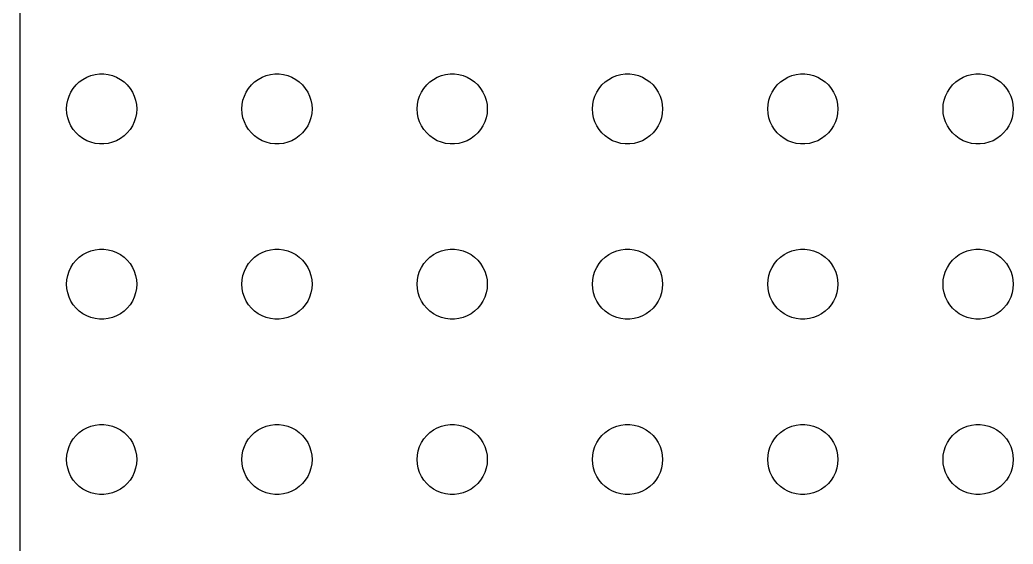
# Model space of a CAD drawing. Header units: metres. Extents: x -90 to 90, y -90 to 90.
# Drawn here: x -89.75 to -47.25, y -44.87 to -22.44 of the extents above; entities that cross this region are included whole.
import ezdxf

# ---------------------------------------------------------------- set-up
doc = ezdxf.new("R2010")
doc.units = ezdxf.units.M

msp = doc.modelspace()

# ---------------------------------------------------------------- linework, layer by layer
for p, q in [((-89.75, 87.25), (-89.75, -87.25)), ((-87.2061, -25.0942), (-87.0537, -24.9835)), ((-87.0537, -24.9835), (-86.8887, -24.8927)), ((-86.8887, -24.8927), (-86.7135, -24.8234)), ((-86.7135, -24.8234), (-86.5311, -24.7766)), ((-86.5311, -24.7766), (-86.3442, -24.753)), ((-86.3442, -24.753), (-86.1558, -24.753)), ((-86.1558, -24.753), (-85.9689, -24.7766)), ((-85.9689, -24.7766), (-85.7865, -24.8234)), ((-85.7865, -24.8234), (-85.6113, -24.8927)), ((-85.6113, -24.8927), (-85.4463, -24.9835)), ((-85.4463, -24.9835), (-85.2939, -25.0942)), ((-79.7061, -25.0942), (-79.5537, -24.9835)), ((-79.5537, -24.9835), (-79.3887, -24.8927)), ((-79.3887, -24.8927), (-79.2135, -24.8234)), ((-79.2135, -24.8234), (-79.0311, -24.7766)), ((-79.0311, -24.7766), (-78.8442, -24.753)), ((-78.8442, -24.753), (-78.6558, -24.753)), ((-78.6558, -24.753), (-78.4689, -24.7766)), ((-78.4689, -24.7766), (-78.2865, -24.8234)), ((-78.2865, -24.8234), (-78.1113, -24.8927)), ((-78.1113, -24.8927), (-77.9463, -24.9835)), ((-77.9463, -24.9835), (-77.7939, -25.0942)), ((-72.2061, -25.0942), (-72.0537, -24.9835)), ((-72.0537, -24.9835), (-71.8887, -24.8927)), ((-71.8887, -24.8927), (-71.7135, -24.8234)), ((-71.7135, -24.8234), (-71.5311, -24.7766)), ((-71.5311, -24.7766), (-71.3442, -24.753)), ((-71.3442, -24.753), (-71.1558, -24.753)), ((-71.1558, -24.753), (-70.9689, -24.7766)), ((-70.9689, -24.7766), (-70.7865, -24.8234)), ((-70.7865, -24.8234), (-70.6113, -24.8927)), ((-70.6113, -24.8927), (-70.4463, -24.9835)), ((-70.4463, -24.9835), (-70.2939, -25.0942)), ((-64.7061, -25.0942), (-64.5537, -24.9835)), ((-64.5537, -24.9835), (-64.3887, -24.8927)), ((-64.3887, -24.8927), (-64.2135, -24.8234)), ((-64.2135, -24.8234), (-64.0311, -24.7766)), ((-64.0311, -24.7766), (-63.8442, -24.753)), ((-63.8442, -24.753), (-63.6558, -24.753)), ((-63.6558, -24.753), (-63.4689, -24.7766)), ((-63.4689, -24.7766), (-63.2865, -24.8234)), ((-63.2865, -24.8234), (-63.1113, -24.8927)), ((-63.1113, -24.8927), (-62.9463, -24.9835)), ((-62.9463, -24.9835), (-62.7939, -25.0942)), ((-57.2061, -25.0942), (-57.0537, -24.9835)), ((-57.0537, -24.9835), (-56.8887, -24.8927)), ((-56.8887, -24.8927), (-56.7135, -24.8234)), ((-56.7135, -24.8234), (-56.5311, -24.7766)), ((-56.5311, -24.7766), (-56.3442, -24.753)), ((-56.3442, -24.753), (-56.1558, -24.753)), ((-56.1558, -24.753), (-55.9689, -24.7766)), ((-55.9689, -24.7766), (-55.7865, -24.8234)), ((-55.7865, -24.8234), (-55.6113, -24.8927)), ((-55.6113, -24.8927), (-55.4463, -24.9835)), ((-55.4463, -24.9835), (-55.2939, -25.0942)), ((-49.7061, -25.0942), (-49.5537, -24.9835)), ((-49.5537, -24.9835), (-49.3887, -24.8927)), ((-49.3887, -24.8927), (-49.2135, -24.8234)), ((-49.2135, -24.8234), (-49.0311, -24.7766)), ((-49.0311, -24.7766), (-48.8442, -24.753)), ((-48.8442, -24.753), (-48.6558, -24.753)), ((-48.6558, -24.753), (-48.4689, -24.7766)), ((-48.4689, -24.7766), (-48.2865, -24.8234)), ((-48.2865, -24.8234), (-48.1113, -24.8927)), ((-48.1113, -24.8927), (-47.9463, -24.9835)), ((-47.9463, -24.9835), (-47.7939, -25.0942)), ((-87.5645, -25.5274), (-87.4635, -25.3683)), ((-87.4635, -25.3683), (-87.3434, -25.2232)), ((-87.3434, -25.2232), (-87.2061, -25.0942)), ((-85.2939, -25.0942), (-85.1565, -25.2232)), ((-85.1565, -25.2232), (-85.0365, -25.3683)), ((-85.0365, -25.3683), (-84.9355, -25.5274)), ((-80.0645, -25.5274), (-79.9635, -25.3683)), ((-79.9635, -25.3683), (-79.8434, -25.2232)), ((-79.8434, -25.2232), (-79.7061, -25.0942)), ((-77.7939, -25.0942), (-77.6565, -25.2232)), ((-77.6565, -25.2232), (-77.5365, -25.3683)), ((-77.5365, -25.3683), (-77.4355, -25.5274)), ((-72.5645, -25.5274), (-72.4635, -25.3683)), ((-72.4635, -25.3683), (-72.3434, -25.2232)), ((-72.3434, -25.2232), (-72.2061, -25.0942)), ((-70.2939, -25.0942), (-70.1565, -25.2232)), ((-70.1565, -25.2232), (-70.0365, -25.3683)), ((-70.0365, -25.3683), (-69.9355, -25.5274)), ((-65.0645, -25.5274), (-64.9635, -25.3683)), ((-64.9635, -25.3683), (-64.8434, -25.2232)), ((-64.8434, -25.2232), (-64.7061, -25.0942)), ((-62.7939, -25.0942), (-62.6565, -25.2232)), ((-62.6565, -25.2232), (-62.5365, -25.3683)), ((-62.5365, -25.3683), (-62.4355, -25.5274)), ((-57.5645, -25.5274), (-57.4635, -25.3683)), ((-57.4635, -25.3683), (-57.3434, -25.2232)), ((-57.3434, -25.2232), (-57.2061, -25.0942)), ((-55.2939, -25.0942), (-55.1565, -25.2232)), ((-55.1565, -25.2232), (-55.0365, -25.3683)), ((-55.0365, -25.3683), (-54.9355, -25.5274)), ((-50.0645, -25.5274), (-49.9635, -25.3683)), ((-49.9635, -25.3683), (-49.8434, -25.2232)), ((-49.8434, -25.2232), (-49.7061, -25.0942)), ((-47.7939, -25.0942), (-47.6565, -25.2232)), ((-47.6565, -25.2232), (-47.5365, -25.3683)), ((-47.5365, -25.3683), (-47.4355, -25.5274)), ((-87.7382, -26.062), (-87.7029, -25.877)), ((-87.7029, -25.877), (-87.6447, -25.6978)), ((-87.6447, -25.6978), (-87.5645, -25.5274)), ((-84.9355, -25.5274), (-84.8553, -25.6978)), ((-84.8553, -25.6978), (-84.7971, -25.877)), ((-84.7971, -25.877), (-84.7618, -26.062)), ((-80.2382, -26.062), (-80.2029, -25.877)), ((-80.2029, -25.877), (-80.1447, -25.6978)), ((-80.1447, -25.6978), (-80.0645, -25.5274)), ((-77.4355, -25.5274), (-77.3553, -25.6978)), ((-77.3553, -25.6978), (-77.2971, -25.877)), ((-77.2971, -25.877), (-77.2618, -26.062)), ((-72.7382, -26.062), (-72.7029, -25.877)), ((-72.7029, -25.877), (-72.6447, -25.6978)), ((-72.6447, -25.6978), (-72.5645, -25.5274)), ((-69.9355, -25.5274), (-69.8553, -25.6978)), ((-69.8553, -25.6978), (-69.7971, -25.877)), ((-69.7971, -25.877), (-69.7618, -26.062)), ((-65.2382, -26.062), (-65.2029, -25.877)), ((-65.2029, -25.877), (-65.1447, -25.6978)), ((-65.1447, -25.6978), (-65.0645, -25.5274)), ((-62.4355, -25.5274), (-62.3553, -25.6978)), ((-62.3553, -25.6978), (-62.2971, -25.877)), ((-62.2971, -25.877), (-62.2618, -26.062)), ((-57.7382, -26.062), (-57.7029, -25.877)), ((-57.7029, -25.877), (-57.6447, -25.6978)), ((-57.6447, -25.6978), (-57.5645, -25.5274)), ((-54.9355, -25.5274), (-54.8553, -25.6978)), ((-54.8553, -25.6978), (-54.7971, -25.877)), ((-54.7971, -25.877), (-54.7618, -26.062)), ((-50.2382, -26.062), (-50.2029, -25.877)), ((-50.2029, -25.877), (-50.1447, -25.6978)), ((-50.1447, -25.6978), (-50.0645, -25.5274)), ((-47.4355, -25.5274), (-47.3553, -25.6978)), ((-47.3553, -25.6978), (-47.2971, -25.877)), ((-47.2971, -25.877), (-47.2618, -26.062)), ((-87.75, -26.25), (-87.7382, -26.062)), ((-87.7382, -26.438), (-87.75, -26.25)), ((-84.7618, -26.062), (-84.75, -26.25)), ((-84.75, -26.25), (-84.7618, -26.438)), ((-80.25, -26.25), (-80.2382, -26.062)), ((-80.2382, -26.438), (-80.25, -26.25)), ((-77.2618, -26.062), (-77.25, -26.25)), ((-77.25, -26.25), (-77.2618, -26.438)), ((-72.75, -26.25), (-72.7382, -26.062)), ((-72.7382, -26.438), (-72.75, -26.25)), ((-69.7618, -26.062), (-69.75, -26.25)), ((-69.75, -26.25), (-69.7618, -26.438)), ((-65.25, -26.25), (-65.2382, -26.062)), ((-65.2382, -26.438), (-65.25, -26.25)), ((-62.2618, -26.062), (-62.25, -26.25)), ((-62.25, -26.25), (-62.2618, -26.438)), ((-57.75, -26.25), (-57.7382, -26.062)), ((-57.7382, -26.438), (-57.75, -26.25)), ((-54.7618, -26.062), (-54.75, -26.25)), ((-54.75, -26.25), (-54.7618, -26.438)), ((-50.25, -26.25), (-50.2382, -26.062)), ((-50.2382, -26.438), (-50.25, -26.25)), ((-47.2618, -26.062), (-47.25, -26.25)), ((-47.25, -26.25), (-47.2618, -26.438)), ((-87.7029, -26.623), (-87.7382, -26.438)), ((-87.6447, -26.8022), (-87.7029, -26.623)), ((-84.7971, -26.623), (-84.8553, -26.8022)), ((-84.7618, -26.438), (-84.7971, -26.623)), ((-80.2029, -26.623), (-80.2382, -26.438)), ((-80.1447, -26.8022), (-80.2029, -26.623)), ((-77.2971, -26.623), (-77.3553, -26.8022)), ((-77.2618, -26.438), (-77.2971, -26.623)), ((-72.7029, -26.623), (-72.7382, -26.438)), ((-72.6447, -26.8022), (-72.7029, -26.623)), ((-69.7971, -26.623), (-69.8553, -26.8022)), ((-69.7618, -26.438), (-69.7971, -26.623)), ((-65.2029, -26.623), (-65.2382, -26.438)), ((-65.1447, -26.8022), (-65.2029, -26.623)), ((-62.2971, -26.623), (-62.3553, -26.8022)), ((-62.2618, -26.438), (-62.2971, -26.623)), ((-57.7029, -26.623), (-57.7382, -26.438)), ((-57.6447, -26.8022), (-57.7029, -26.623)), ((-54.7971, -26.623), (-54.8553, -26.8022)), ((-54.7618, -26.438), (-54.7971, -26.623)), ((-50.2029, -26.623), (-50.2382, -26.438)), ((-50.1447, -26.8022), (-50.2029, -26.623)), ((-47.2971, -26.623), (-47.3553, -26.8022)), ((-47.2618, -26.438), (-47.2971, -26.623)), ((-87.5645, -26.9726), (-87.6447, -26.8022)), ((-87.4635, -27.1317), (-87.5645, -26.9726)), ((-87.3434, -27.2768), (-87.4635, -27.1317)), ((-85.0365, -27.1317), (-85.1565, -27.2768)), ((-84.9355, -26.9726), (-85.0365, -27.1317)), ((-84.8553, -26.8022), (-84.9355, -26.9726)), ((-80.0645, -26.9726), (-80.1447, -26.8022)), ((-79.9635, -27.1317), (-80.0645, -26.9726)), ((-79.8434, -27.2768), (-79.9635, -27.1317)), ((-77.5365, -27.1317), (-77.6565, -27.2768)), ((-77.4355, -26.9726), (-77.5365, -27.1317)), ((-77.3553, -26.8022), (-77.4355, -26.9726)), ((-72.5645, -26.9726), (-72.6447, -26.8022)), ((-72.4635, -27.1317), (-72.5645, -26.9726)), ((-72.3434, -27.2768), (-72.4635, -27.1317)), ((-70.0365, -27.1317), (-70.1565, -27.2768)), ((-69.9355, -26.9726), (-70.0365, -27.1317)), ((-69.8553, -26.8022), (-69.9355, -26.9726)), ((-65.0645, -26.9726), (-65.1447, -26.8022)), ((-64.9635, -27.1317), (-65.0645, -26.9726)), ((-64.8434, -27.2768), (-64.9635, -27.1317)), ((-62.5365, -27.1317), (-62.6565, -27.2768)), ((-62.4355, -26.9726), (-62.5365, -27.1317)), ((-62.3553, -26.8022), (-62.4355, -26.9726)), ((-57.5645, -26.9726), (-57.6447, -26.8022)), ((-57.4635, -27.1317), (-57.5645, -26.9726)), ((-57.3434, -27.2768), (-57.4635, -27.1317)), ((-55.0365, -27.1317), (-55.1565, -27.2768)), ((-54.9355, -26.9726), (-55.0365, -27.1317)), ((-54.8553, -26.8022), (-54.9355, -26.9726)), ((-50.0645, -26.9726), (-50.1447, -26.8022)), ((-49.9635, -27.1317), (-50.0645, -26.9726)), ((-49.8434, -27.2768), (-49.9635, -27.1317)), ((-47.5365, -27.1317), (-47.6565, -27.2768)), ((-47.4355, -26.9726), (-47.5365, -27.1317)), ((-47.3553, -26.8022), (-47.4355, -26.9726)), ((-87.2061, -27.4058), (-87.3434, -27.2768)), ((-87.0537, -27.5165), (-87.2061, -27.4058)), ((-86.8887, -27.6072), (-87.0537, -27.5165)), ((-86.7135, -27.6766), (-86.8887, -27.6072)), ((-85.6113, -27.6072), (-85.7865, -27.6766)), ((-85.4463, -27.5165), (-85.6113, -27.6072)), ((-85.2939, -27.4058), (-85.4463, -27.5165)), ((-85.1565, -27.2768), (-85.2939, -27.4058)), ((-79.7061, -27.4058), (-79.8434, -27.2768)), ((-79.5537, -27.5165), (-79.7061, -27.4058)), ((-79.3887, -27.6072), (-79.5537, -27.5165)), ((-79.2135, -27.6766), (-79.3887, -27.6072)), ((-78.1113, -27.6072), (-78.2865, -27.6766)), ((-77.9463, -27.5165), (-78.1113, -27.6072)), ((-77.7939, -27.4058), (-77.9463, -27.5165)), ((-77.6565, -27.2768), (-77.7939, -27.4058)), ((-72.2061, -27.4058), (-72.3434, -27.2768)), ((-72.0537, -27.5165), (-72.2061, -27.4058)), ((-71.8887, -27.6072), (-72.0537, -27.5165)), ((-71.7135, -27.6766), (-71.8887, -27.6072)), ((-70.6113, -27.6072), (-70.7865, -27.6766)), ((-70.4463, -27.5165), (-70.6113, -27.6072)), ((-70.2939, -27.4058), (-70.4463, -27.5165)), ((-70.1565, -27.2768), (-70.2939, -27.4058)), ((-64.7061, -27.4058), (-64.8434, -27.2768)), ((-64.5537, -27.5165), (-64.7061, -27.4058)), ((-64.3887, -27.6072), (-64.5537, -27.5165)), ((-64.2135, -27.6766), (-64.3887, -27.6072)), ((-63.1113, -27.6072), (-63.2865, -27.6766)), ((-62.9463, -27.5165), (-63.1113, -27.6072)), ((-62.7939, -27.4058), (-62.9463, -27.5165)), ((-62.6565, -27.2768), (-62.7939, -27.4058)), ((-57.2061, -27.4058), (-57.3434, -27.2768)), ((-57.0537, -27.5165), (-57.2061, -27.4058)), ((-56.8887, -27.6072), (-57.0537, -27.5165)), ((-56.7135, -27.6766), (-56.8887, -27.6072)), ((-55.6113, -27.6072), (-55.7865, -27.6766)), ((-55.4463, -27.5165), (-55.6113, -27.6072)), ((-55.2939, -27.4058), (-55.4463, -27.5165)), ((-55.1565, -27.2768), (-55.2939, -27.4058)), ((-49.7061, -27.4058), (-49.8434, -27.2768)), ((-49.5537, -27.5165), (-49.7061, -27.4058)), ((-49.3887, -27.6072), (-49.5537, -27.5165)), ((-49.2135, -27.6766), (-49.3887, -27.6072)), ((-48.1113, -27.6072), (-48.2865, -27.6766)), ((-47.9463, -27.5165), (-48.1113, -27.6072)), ((-47.7939, -27.4058), (-47.9463, -27.5165)), ((-47.6565, -27.2768), (-47.7939, -27.4058)), ((-86.5311, -27.7234), (-86.7135, -27.6766)), ((-86.3442, -27.747), (-86.5311, -27.7234)), ((-86.1558, -27.747), (-86.3442, -27.747)), ((-85.9689, -27.7234), (-86.1558, -27.747)), ((-85.7865, -27.6766), (-85.9689, -27.7234)), ((-79.0311, -27.7234), (-79.2135, -27.6766)), ((-78.8442, -27.747), (-79.0311, -27.7234)), ((-78.6558, -27.747), (-78.8442, -27.747)), ((-78.4689, -27.7234), (-78.6558, -27.747)), ((-78.2865, -27.6766), (-78.4689, -27.7234)), ((-71.5311, -27.7234), (-71.7135, -27.6766)), ((-71.3442, -27.747), (-71.5311, -27.7234)), ((-71.1558, -27.747), (-71.3442, -27.747)), ((-70.9689, -27.7234), (-71.1558, -27.747)), ((-70.7865, -27.6766), (-70.9689, -27.7234)), ((-64.0311, -27.7234), (-64.2135, -27.6766)), ((-63.8442, -27.747), (-64.0311, -27.7234)), ((-63.6558, -27.747), (-63.8442, -27.747)), ((-63.4689, -27.7234), (-63.6558, -27.747)), ((-63.2865, -27.6766), (-63.4689, -27.7234)), ((-56.5311, -27.7234), (-56.7135, -27.6766)), ((-56.3442, -27.747), (-56.5311, -27.7234)), ((-56.1558, -27.747), (-56.3442, -27.747)), ((-55.9689, -27.7234), (-56.1558, -27.747)), ((-55.7865, -27.6766), (-55.9689, -27.7234)), ((-49.0311, -27.7234), (-49.2135, -27.6766)), ((-48.8442, -27.747), (-49.0311, -27.7234)), ((-48.6558, -27.747), (-48.8442, -27.747)), ((-48.4689, -27.7234), (-48.6558, -27.747)), ((-48.2865, -27.6766), (-48.4689, -27.7234)), ((-86.7135, -32.3234), (-86.5311, -32.2766)), ((-86.5311, -32.2766), (-86.3442, -32.253)), ((-86.3442, -32.253), (-86.1558, -32.253)), ((-86.1558, -32.253), (-85.9689, -32.2766)), ((-85.9689, -32.2766), (-85.7865, -32.3234)), ((-79.2135, -32.3234), (-79.0311, -32.2766)), ((-79.0311, -32.2766), (-78.8442, -32.253)), ((-78.8442, -32.253), (-78.6558, -32.253)), ((-78.6558, -32.253), (-78.4689, -32.2766)), ((-78.4689, -32.2766), (-78.2865, -32.3234)), ((-71.7135, -32.3234), (-71.5311, -32.2766)), ((-71.5311, -32.2766), (-71.3442, -32.253)), ((-71.3442, -32.253), (-71.1558, -32.253)), ((-71.1558, -32.253), (-70.9689, -32.2766)), ((-70.9689, -32.2766), (-70.7865, -32.3234)), ((-64.2135, -32.3234), (-64.0311, -32.2766)), ((-64.0311, -32.2766), (-63.8442, -32.253)), ((-63.8442, -32.253), (-63.6558, -32.253)), ((-63.6558, -32.253), (-63.4689, -32.2766)), ((-63.4689, -32.2766), (-63.2865, -32.3234)), ((-56.7135, -32.3234), (-56.5311, -32.2766)), ((-56.5311, -32.2766), (-56.3442, -32.253)), ((-56.3442, -32.253), (-56.1558, -32.253)), ((-56.1558, -32.253), (-55.9689, -32.2766)), ((-55.9689, -32.2766), (-55.7865, -32.3234)), ((-49.2135, -32.3234), (-49.0311, -32.2766)), ((-49.0311, -32.2766), (-48.8442, -32.253)), ((-48.8442, -32.253), (-48.6558, -32.253)), ((-48.6558, -32.253), (-48.4689, -32.2766)), ((-48.4689, -32.2766), (-48.2865, -32.3234)), ((-87.4635, -32.8683), (-87.3434, -32.7232)), ((-87.3434, -32.7232), (-87.2061, -32.5942)), ((-87.2061, -32.5942), (-87.0537, -32.4835)), ((-87.0537, -32.4835), (-86.8887, -32.3928)), ((-86.8887, -32.3928), (-86.7135, -32.3234)), ((-85.7865, -32.3234), (-85.6113, -32.3928)), ((-85.6113, -32.3928), (-85.4463, -32.4835)), ((-85.4463, -32.4835), (-85.2939, -32.5942)), ((-85.2939, -32.5942), (-85.1565, -32.7232)), ((-85.1565, -32.7232), (-85.0365, -32.8683)), ((-79.9635, -32.8683), (-79.8434, -32.7232)), ((-79.8434, -32.7232), (-79.7061, -32.5942)), ((-79.7061, -32.5942), (-79.5537, -32.4835)), ((-79.5537, -32.4835), (-79.3887, -32.3928)), ((-79.3887, -32.3928), (-79.2135, -32.3234)), ((-78.2865, -32.3234), (-78.1113, -32.3928)), ((-78.1113, -32.3928), (-77.9463, -32.4835)), ((-77.9463, -32.4835), (-77.7939, -32.5942)), ((-77.7939, -32.5942), (-77.6565, -32.7232)), ((-77.6565, -32.7232), (-77.5365, -32.8683)), ((-72.4635, -32.8683), (-72.3434, -32.7232)), ((-72.3434, -32.7232), (-72.2061, -32.5942)), ((-72.2061, -32.5942), (-72.0537, -32.4835)), ((-72.0537, -32.4835), (-71.8887, -32.3928)), ((-71.8887, -32.3928), (-71.7135, -32.3234)), ((-70.7865, -32.3234), (-70.6113, -32.3928)), ((-70.6113, -32.3928), (-70.4463, -32.4835)), ((-70.4463, -32.4835), (-70.2939, -32.5942)), ((-70.2939, -32.5942), (-70.1565, -32.7232)), ((-70.1565, -32.7232), (-70.0365, -32.8683)), ((-64.9635, -32.8683), (-64.8434, -32.7232)), ((-64.8434, -32.7232), (-64.7061, -32.5942)), ((-64.7061, -32.5942), (-64.5537, -32.4835)), ((-64.5537, -32.4835), (-64.3887, -32.3928)), ((-64.3887, -32.3928), (-64.2135, -32.3234)), ((-63.2865, -32.3234), (-63.1113, -32.3928)), ((-63.1113, -32.3928), (-62.9463, -32.4835)), ((-62.9463, -32.4835), (-62.7939, -32.5942)), ((-62.7939, -32.5942), (-62.6565, -32.7232)), ((-62.6565, -32.7232), (-62.5365, -32.8683)), ((-57.4635, -32.8683), (-57.3434, -32.7232)), ((-57.3434, -32.7232), (-57.2061, -32.5942)), ((-57.2061, -32.5942), (-57.0537, -32.4835)), ((-57.0537, -32.4835), (-56.8887, -32.3928)), ((-56.8887, -32.3928), (-56.7135, -32.3234)), ((-55.7865, -32.3234), (-55.6113, -32.3928)), ((-55.6113, -32.3928), (-55.4463, -32.4835)), ((-55.4463, -32.4835), (-55.2939, -32.5942)), ((-55.2939, -32.5942), (-55.1565, -32.7232)), ((-55.1565, -32.7232), (-55.0365, -32.8683)), ((-49.9635, -32.8683), (-49.8434, -32.7232)), ((-49.8434, -32.7232), (-49.7061, -32.5942)), ((-49.7061, -32.5942), (-49.5537, -32.4835)), ((-49.5537, -32.4835), (-49.3887, -32.3928)), ((-49.3887, -32.3928), (-49.2135, -32.3234)), ((-48.2865, -32.3234), (-48.1113, -32.3928)), ((-48.1113, -32.3928), (-47.9463, -32.4835)), ((-47.9463, -32.4835), (-47.7939, -32.5942)), ((-47.7939, -32.5942), (-47.6565, -32.7232)), ((-47.6565, -32.7232), (-47.5365, -32.8683)), ((-87.6447, -33.1978), (-87.5645, -33.0274)), ((-87.5645, -33.0274), (-87.4635, -32.8683)), ((-85.0365, -32.8683), (-84.9355, -33.0274)), ((-84.9355, -33.0274), (-84.8553, -33.1978)), ((-80.1447, -33.1978), (-80.0645, -33.0274)), ((-80.0645, -33.0274), (-79.9635, -32.8683)), ((-77.5365, -32.8683), (-77.4355, -33.0274)), ((-77.4355, -33.0274), (-77.3553, -33.1978)), ((-72.6447, -33.1978), (-72.5645, -33.0274)), ((-72.5645, -33.0274), (-72.4635, -32.8683)), ((-70.0365, -32.8683), (-69.9355, -33.0274)), ((-69.9355, -33.0274), (-69.8553, -33.1978)), ((-65.1447, -33.1978), (-65.0645, -33.0274)), ((-65.0645, -33.0274), (-64.9635, -32.8683)), ((-62.5365, -32.8683), (-62.4355, -33.0274)), ((-62.4355, -33.0274), (-62.3553, -33.1978)), ((-57.6447, -33.1978), (-57.5645, -33.0274)), ((-57.5645, -33.0274), (-57.4635, -32.8683)), ((-55.0365, -32.8683), (-54.9355, -33.0274)), ((-54.9355, -33.0274), (-54.8553, -33.1978)), ((-50.1447, -33.1978), (-50.0645, -33.0274)), ((-50.0645, -33.0274), (-49.9635, -32.8683)), ((-47.5365, -32.8683), (-47.4355, -33.0274)), ((-47.4355, -33.0274), (-47.3553, -33.1978)), ((-87.75, -33.75), (-87.7382, -33.562)), ((-87.7382, -33.562), (-87.7029, -33.377)), ((-87.7029, -33.377), (-87.6447, -33.1978)), ((-84.8553, -33.1978), (-84.7971, -33.377)), ((-84.7971, -33.377), (-84.7618, -33.562)), ((-84.7618, -33.562), (-84.75, -33.75)), ((-80.25, -33.75), (-80.2382, -33.562)), ((-80.2382, -33.562), (-80.2029, -33.377)), ((-80.2029, -33.377), (-80.1447, -33.1978)), ((-77.3553, -33.1978), (-77.2971, -33.377)), ((-77.2971, -33.377), (-77.2618, -33.562)), ((-77.2618, -33.562), (-77.25, -33.75)), ((-72.75, -33.75), (-72.7382, -33.562)), ((-72.7382, -33.562), (-72.7029, -33.377)), ((-72.7029, -33.377), (-72.6447, -33.1978)), ((-69.8553, -33.1978), (-69.7971, -33.377)), ((-69.7971, -33.377), (-69.7618, -33.562)), ((-69.7618, -33.562), (-69.75, -33.75)), ((-65.25, -33.75), (-65.2382, -33.562)), ((-65.2382, -33.562), (-65.2029, -33.377)), ((-65.2029, -33.377), (-65.1447, -33.1978)), ((-62.3553, -33.1978), (-62.2971, -33.377)), ((-62.2971, -33.377), (-62.2618, -33.562)), ((-62.2618, -33.562), (-62.25, -33.75)), ((-57.75, -33.75), (-57.7382, -33.562)), ((-57.7382, -33.562), (-57.7029, -33.377)), ((-57.7029, -33.377), (-57.6447, -33.1978)), ((-54.8553, -33.1978), (-54.7971, -33.377)), ((-54.7971, -33.377), (-54.7618, -33.562)), ((-54.7618, -33.562), (-54.75, -33.75)), ((-50.25, -33.75), (-50.2382, -33.562)), ((-50.2382, -33.562), (-50.2029, -33.377)), ((-50.2029, -33.377), (-50.1447, -33.1978)), ((-47.3553, -33.1978), (-47.2971, -33.377)), ((-47.2971, -33.377), (-47.2618, -33.562)), ((-47.2618, -33.562), (-47.25, -33.75)), ((-87.7382, -33.938), (-87.75, -33.75)), ((-87.7029, -34.123), (-87.7382, -33.938)), ((-84.7618, -33.938), (-84.7971, -34.123)), ((-84.75, -33.75), (-84.7618, -33.938)), ((-80.2382, -33.938), (-80.25, -33.75)), ((-80.2029, -34.123), (-80.2382, -33.938)), ((-77.2618, -33.938), (-77.2971, -34.123)), ((-77.25, -33.75), (-77.2618, -33.938)), ((-72.7382, -33.938), (-72.75, -33.75)), ((-72.7029, -34.123), (-72.7382, -33.938)), ((-69.7618, -33.938), (-69.7971, -34.123)), ((-69.75, -33.75), (-69.7618, -33.938)), ((-65.2382, -33.938), (-65.25, -33.75)), ((-65.2029, -34.123), (-65.2382, -33.938)), ((-62.2618, -33.938), (-62.2971, -34.123)), ((-62.25, -33.75), (-62.2618, -33.938)), ((-57.7382, -33.938), (-57.75, -33.75)), ((-57.7029, -34.123), (-57.7382, -33.938)), ((-54.7618, -33.938), (-54.7971, -34.123)), ((-54.75, -33.75), (-54.7618, -33.938)), ((-50.2382, -33.938), (-50.25, -33.75)), ((-50.2029, -34.123), (-50.2382, -33.938)), ((-47.2618, -33.938), (-47.2971, -34.123)), ((-47.25, -33.75), (-47.2618, -33.938)), ((-87.6447, -34.3022), (-87.7029, -34.123)), ((-87.5645, -34.4726), (-87.6447, -34.3022)), ((-84.8553, -34.3022), (-84.9355, -34.4726)), ((-84.7971, -34.123), (-84.8553, -34.3022)), ((-80.1447, -34.3022), (-80.2029, -34.123)), ((-80.0645, -34.4726), (-80.1447, -34.3022)), ((-77.3553, -34.3022), (-77.4355, -34.4726)), ((-77.2971, -34.123), (-77.3553, -34.3022)), ((-72.6447, -34.3022), (-72.7029, -34.123)), ((-72.5645, -34.4726), (-72.6447, -34.3022)), ((-69.8553, -34.3022), (-69.9355, -34.4726)), ((-69.7971, -34.123), (-69.8553, -34.3022)), ((-65.1447, -34.3022), (-65.2029, -34.123)), ((-65.0645, -34.4726), (-65.1447, -34.3022)), ((-62.3553, -34.3022), (-62.4355, -34.4726)), ((-62.2971, -34.123), (-62.3553, -34.3022)), ((-57.6447, -34.3022), (-57.7029, -34.123)), ((-57.5645, -34.4726), (-57.6447, -34.3022)), ((-54.8553, -34.3022), (-54.9355, -34.4726)), ((-54.7971, -34.123), (-54.8553, -34.3022)), ((-50.1447, -34.3022), (-50.2029, -34.123)), ((-50.0645, -34.4726), (-50.1447, -34.3022)), ((-47.3553, -34.3022), (-47.4355, -34.4726)), ((-47.2971, -34.123), (-47.3553, -34.3022)), ((-87.4635, -34.6317), (-87.5645, -34.4726)), ((-87.3434, -34.7768), (-87.4635, -34.6317)), ((-87.2061, -34.9058), (-87.3434, -34.7768)), ((-85.1565, -34.7768), (-85.2939, -34.9058)), ((-85.0365, -34.6317), (-85.1565, -34.7768)), ((-84.9355, -34.4726), (-85.0365, -34.6317)), ((-79.9635, -34.6317), (-80.0645, -34.4726)), ((-79.8434, -34.7768), (-79.9635, -34.6317)), ((-79.7061, -34.9058), (-79.8434, -34.7768)), ((-77.6565, -34.7768), (-77.7939, -34.9058)), ((-77.5365, -34.6317), (-77.6565, -34.7768)), ((-77.4355, -34.4726), (-77.5365, -34.6317)), ((-72.4635, -34.6317), (-72.5645, -34.4726)), ((-72.3434, -34.7768), (-72.4635, -34.6317)), ((-72.2061, -34.9058), (-72.3434, -34.7768)), ((-70.1565, -34.7768), (-70.2939, -34.9058)), ((-70.0365, -34.6317), (-70.1565, -34.7768)), ((-69.9355, -34.4726), (-70.0365, -34.6317)), ((-64.9635, -34.6317), (-65.0645, -34.4726)), ((-64.8434, -34.7768), (-64.9635, -34.6317)), ((-64.7061, -34.9058), (-64.8434, -34.7768)), ((-62.6565, -34.7768), (-62.7939, -34.9058)), ((-62.5365, -34.6317), (-62.6565, -34.7768)), ((-62.4355, -34.4726), (-62.5365, -34.6317)), ((-57.4635, -34.6317), (-57.5645, -34.4726)), ((-57.3434, -34.7768), (-57.4635, -34.6317)), ((-57.2061, -34.9058), (-57.3434, -34.7768)), ((-55.1565, -34.7768), (-55.2939, -34.9058)), ((-55.0365, -34.6317), (-55.1565, -34.7768)), ((-54.9355, -34.4726), (-55.0365, -34.6317)), ((-49.9635, -34.6317), (-50.0645, -34.4726)), ((-49.8434, -34.7768), (-49.9635, -34.6317)), ((-49.7061, -34.9058), (-49.8434, -34.7768)), ((-47.6565, -34.7768), (-47.7939, -34.9058)), ((-47.5365, -34.6317), (-47.6565, -34.7768)), ((-47.4355, -34.4726), (-47.5365, -34.6317)), ((-87.0537, -35.0165), (-87.2061, -34.9058)), ((-86.8887, -35.1072), (-87.0537, -35.0165)), ((-86.7135, -35.1766), (-86.8887, -35.1072)), ((-86.5311, -35.2234), (-86.7135, -35.1766)), ((-86.3442, -35.247), (-86.5311, -35.2234)), ((-86.1558, -35.247), (-86.3442, -35.247)), ((-85.9689, -35.2234), (-86.1558, -35.247)), ((-85.7865, -35.1766), (-85.9689, -35.2234)), ((-85.6113, -35.1072), (-85.7865, -35.1766)), ((-85.4463, -35.0165), (-85.6113, -35.1072)), ((-85.2939, -34.9058), (-85.4463, -35.0165)), ((-79.5537, -35.0165), (-79.7061, -34.9058)), ((-79.3887, -35.1072), (-79.5537, -35.0165)), ((-79.2135, -35.1766), (-79.3887, -35.1072)), ((-79.0311, -35.2234), (-79.2135, -35.1766)), ((-78.8442, -35.247), (-79.0311, -35.2234)), ((-78.6558, -35.247), (-78.8442, -35.247)), ((-78.4689, -35.2234), (-78.6558, -35.247)), ((-78.2865, -35.1766), (-78.4689, -35.2234)), ((-78.1113, -35.1072), (-78.2865, -35.1766)), ((-77.9463, -35.0165), (-78.1113, -35.1072)), ((-77.7939, -34.9058), (-77.9463, -35.0165)), ((-72.0537, -35.0165), (-72.2061, -34.9058)), ((-71.8887, -35.1072), (-72.0537, -35.0165)), ((-71.7135, -35.1766), (-71.8887, -35.1072)), ((-71.5311, -35.2234), (-71.7135, -35.1766)), ((-71.3442, -35.247), (-71.5311, -35.2234)), ((-71.1558, -35.247), (-71.3442, -35.247)), ((-70.9689, -35.2234), (-71.1558, -35.247)), ((-70.7865, -35.1766), (-70.9689, -35.2234)), ((-70.6113, -35.1072), (-70.7865, -35.1766)), ((-70.4463, -35.0165), (-70.6113, -35.1072)), ((-70.2939, -34.9058), (-70.4463, -35.0165)), ((-64.5537, -35.0165), (-64.7061, -34.9058)), ((-64.3887, -35.1072), (-64.5537, -35.0165)), ((-64.2135, -35.1766), (-64.3887, -35.1072)), ((-64.0311, -35.2234), (-64.2135, -35.1766)), ((-63.8442, -35.247), (-64.0311, -35.2234)), ((-63.6558, -35.247), (-63.8442, -35.247)), ((-63.4689, -35.2234), (-63.6558, -35.247)), ((-63.2865, -35.1766), (-63.4689, -35.2234)), ((-63.1113, -35.1072), (-63.2865, -35.1766)), ((-62.9463, -35.0165), (-63.1113, -35.1072)), ((-62.7939, -34.9058), (-62.9463, -35.0165)), ((-57.0537, -35.0165), (-57.2061, -34.9058)), ((-56.8887, -35.1072), (-57.0537, -35.0165)), ((-56.7135, -35.1766), (-56.8887, -35.1072)), ((-56.5311, -35.2234), (-56.7135, -35.1766)), ((-56.3442, -35.247), (-56.5311, -35.2234)), ((-56.1558, -35.247), (-56.3442, -35.247)), ((-55.9689, -35.2234), (-56.1558, -35.247)), ((-55.7865, -35.1766), (-55.9689, -35.2234)), ((-55.6113, -35.1072), (-55.7865, -35.1766)), ((-55.4463, -35.0165), (-55.6113, -35.1072)), ((-55.2939, -34.9058), (-55.4463, -35.0165)), ((-49.5537, -35.0165), (-49.7061, -34.9058)), ((-49.3887, -35.1072), (-49.5537, -35.0165)), ((-49.2135, -35.1766), (-49.3887, -35.1072)), ((-49.0311, -35.2234), (-49.2135, -35.1766)), ((-48.8442, -35.247), (-49.0311, -35.2234)), ((-48.6558, -35.247), (-48.8442, -35.247)), ((-48.4689, -35.2234), (-48.6558, -35.247)), ((-48.2865, -35.1766), (-48.4689, -35.2234)), ((-48.1113, -35.1072), (-48.2865, -35.1766)), ((-47.9463, -35.0165), (-48.1113, -35.1072)), ((-47.7939, -34.9058), (-47.9463, -35.0165)), ((-87.0537, -39.9835), (-86.8887, -39.8928)), ((-86.8887, -39.8928), (-86.7135, -39.8234)), ((-86.7135, -39.8234), (-86.5311, -39.7766)), ((-86.5311, -39.7766), (-86.3442, -39.753)), ((-86.3442, -39.753), (-86.1558, -39.753)), ((-86.1558, -39.753), (-85.9689, -39.7766)), ((-85.9689, -39.7766), (-85.7865, -39.8234)), ((-85.7865, -39.8234), (-85.6113, -39.8928)), ((-85.6113, -39.8928), (-85.4463, -39.9835)), ((-79.5537, -39.9835), (-79.3887, -39.8928)), ((-79.3887, -39.8928), (-79.2135, -39.8234)), ((-79.2135, -39.8234), (-79.0311, -39.7766)), ((-79.0311, -39.7766), (-78.8442, -39.753)), ((-78.8442, -39.753), (-78.6558, -39.753)), ((-78.6558, -39.753), (-78.4689, -39.7766)), ((-78.4689, -39.7766), (-78.2865, -39.8234)), ((-78.2865, -39.8234), (-78.1113, -39.8928)), ((-78.1113, -39.8928), (-77.9463, -39.9835)), ((-72.0537, -39.9835), (-71.8887, -39.8928)), ((-71.8887, -39.8928), (-71.7135, -39.8234)), ((-71.7135, -39.8234), (-71.5311, -39.7766)), ((-71.5311, -39.7766), (-71.3442, -39.753)), ((-71.3442, -39.753), (-71.1558, -39.753)), ((-71.1558, -39.753), (-70.9689, -39.7766)), ((-70.9689, -39.7766), (-70.7865, -39.8234)), ((-70.7865, -39.8234), (-70.6113, -39.8928)), ((-70.6113, -39.8928), (-70.4463, -39.9835)), ((-64.5537, -39.9835), (-64.3887, -39.8928)), ((-64.3887, -39.8928), (-64.2135, -39.8234)), ((-64.2135, -39.8234), (-64.0311, -39.7766)), ((-64.0311, -39.7766), (-63.8442, -39.753)), ((-63.8442, -39.753), (-63.6558, -39.753)), ((-63.6558, -39.753), (-63.4689, -39.7766)), ((-63.4689, -39.7766), (-63.2865, -39.8234)), ((-63.2865, -39.8234), (-63.1113, -39.8928)), ((-63.1113, -39.8928), (-62.9463, -39.9835)), ((-57.0537, -39.9835), (-56.8887, -39.8928)), ((-56.8887, -39.8928), (-56.7135, -39.8234)), ((-56.7135, -39.8234), (-56.5311, -39.7766)), ((-56.5311, -39.7766), (-56.3442, -39.753)), ((-56.3442, -39.753), (-56.1558, -39.753)), ((-56.1558, -39.753), (-55.9689, -39.7766)), ((-55.9689, -39.7766), (-55.7865, -39.8234)), ((-55.7865, -39.8234), (-55.6113, -39.8928)), ((-55.6113, -39.8928), (-55.4463, -39.9835)), ((-49.5537, -39.9835), (-49.3887, -39.8928)), ((-49.3887, -39.8928), (-49.2135, -39.8234)), ((-49.2135, -39.8234), (-49.0311, -39.7766)), ((-49.0311, -39.7766), (-48.8442, -39.753)), ((-48.8442, -39.753), (-48.6558, -39.753)), ((-48.6558, -39.753), (-48.4689, -39.7766)), ((-48.4689, -39.7766), (-48.2865, -39.8234)), ((-48.2865, -39.8234), (-48.1113, -39.8928)), ((-48.1113, -39.8928), (-47.9463, -39.9835)), ((-87.5645, -40.5274), (-87.4635, -40.3683)), ((-87.4635, -40.3683), (-87.3434, -40.2232)), ((-87.3434, -40.2232), (-87.2061, -40.0942)), ((-87.2061, -40.0942), (-87.0537, -39.9835)), ((-85.4463, -39.9835), (-85.2939, -40.0942)), ((-85.2939, -40.0942), (-85.1565, -40.2232)), ((-85.1565, -40.2232), (-85.0365, -40.3683)), ((-85.0365, -40.3683), (-84.9355, -40.5274)), ((-80.0645, -40.5274), (-79.9635, -40.3683)), ((-79.9635, -40.3683), (-79.8434, -40.2232)), ((-79.8434, -40.2232), (-79.7061, -40.0942)), ((-79.7061, -40.0942), (-79.5537, -39.9835)), ((-77.9463, -39.9835), (-77.7939, -40.0942)), ((-77.7939, -40.0942), (-77.6565, -40.2232)), ((-77.6565, -40.2232), (-77.5365, -40.3683)), ((-77.5365, -40.3683), (-77.4355, -40.5274)), ((-72.5645, -40.5274), (-72.4635, -40.3683)), ((-72.4635, -40.3683), (-72.3434, -40.2232)), ((-72.3434, -40.2232), (-72.2061, -40.0942)), ((-72.2061, -40.0942), (-72.0537, -39.9835)), ((-70.4463, -39.9835), (-70.2939, -40.0942)), ((-70.2939, -40.0942), (-70.1565, -40.2232)), ((-70.1565, -40.2232), (-70.0365, -40.3683)), ((-70.0365, -40.3683), (-69.9355, -40.5274)), ((-65.0645, -40.5274), (-64.9635, -40.3683)), ((-64.9635, -40.3683), (-64.8434, -40.2232)), ((-64.8434, -40.2232), (-64.7061, -40.0942)), ((-64.7061, -40.0942), (-64.5537, -39.9835)), ((-62.9463, -39.9835), (-62.7939, -40.0942)), ((-62.7939, -40.0942), (-62.6565, -40.2232)), ((-62.6565, -40.2232), (-62.5365, -40.3683)), ((-62.5365, -40.3683), (-62.4355, -40.5274)), ((-57.5645, -40.5274), (-57.4635, -40.3683)), ((-57.4635, -40.3683), (-57.3434, -40.2232)), ((-57.3434, -40.2232), (-57.2061, -40.0942)), ((-57.2061, -40.0942), (-57.0537, -39.9835)), ((-55.4463, -39.9835), (-55.2939, -40.0942)), ((-55.2939, -40.0942), (-55.1565, -40.2232)), ((-55.1565, -40.2232), (-55.0365, -40.3683)), ((-55.0365, -40.3683), (-54.9355, -40.5274)), ((-50.0645, -40.5274), (-49.9635, -40.3683)), ((-49.9635, -40.3683), (-49.8434, -40.2232)), ((-49.8434, -40.2232), (-49.7061, -40.0942)), ((-49.7061, -40.0942), (-49.5537, -39.9835)), ((-47.9463, -39.9835), (-47.7939, -40.0942)), ((-47.7939, -40.0942), (-47.6565, -40.2232)), ((-47.6565, -40.2232), (-47.5365, -40.3683)), ((-47.5365, -40.3683), (-47.4355, -40.5274)), ((-87.7029, -40.877), (-87.6447, -40.6978)), ((-87.6447, -40.6978), (-87.5645, -40.5274)), ((-84.9355, -40.5274), (-84.8553, -40.6978)), ((-84.8553, -40.6978), (-84.7971, -40.877)), ((-80.2029, -40.877), (-80.1447, -40.6978)), ((-80.1447, -40.6978), (-80.0645, -40.5274)), ((-77.4355, -40.5274), (-77.3553, -40.6978)), ((-77.3553, -40.6978), (-77.2971, -40.877)), ((-72.7029, -40.877), (-72.6447, -40.6978)), ((-72.6447, -40.6978), (-72.5645, -40.5274)), ((-69.9355, -40.5274), (-69.8553, -40.6978)), ((-69.8553, -40.6978), (-69.7971, -40.877)), ((-65.2029, -40.877), (-65.1447, -40.6978)), ((-65.1447, -40.6978), (-65.0645, -40.5274)), ((-62.4355, -40.5274), (-62.3553, -40.6978)), ((-62.3553, -40.6978), (-62.2971, -40.877)), ((-57.7029, -40.877), (-57.6447, -40.6978)), ((-57.6447, -40.6978), (-57.5645, -40.5274)), ((-54.9355, -40.5274), (-54.8553, -40.6978)), ((-54.8553, -40.6978), (-54.7971, -40.877)), ((-50.2029, -40.877), (-50.1447, -40.6978)), ((-50.1447, -40.6978), (-50.0645, -40.5274)), ((-47.4355, -40.5274), (-47.3553, -40.6978)), ((-47.3553, -40.6978), (-47.2971, -40.877)), ((-87.75, -41.25), (-87.7382, -41.062)), ((-87.7382, -41.062), (-87.7029, -40.877)), ((-84.7971, -40.877), (-84.7618, -41.062)), ((-84.7618, -41.062), (-84.75, -41.25)), ((-80.25, -41.25), (-80.2382, -41.062)), ((-80.2382, -41.062), (-80.2029, -40.877)), ((-77.2971, -40.877), (-77.2618, -41.062)), ((-77.2618, -41.062), (-77.25, -41.25)), ((-72.75, -41.25), (-72.7382, -41.062)), ((-72.7382, -41.062), (-72.7029, -40.877)), ((-69.7971, -40.877), (-69.7618, -41.062)), ((-69.7618, -41.062), (-69.75, -41.25)), ((-65.25, -41.25), (-65.2382, -41.062)), ((-65.2382, -41.062), (-65.2029, -40.877)), ((-62.2971, -40.877), (-62.2618, -41.062)), ((-62.2618, -41.062), (-62.25, -41.25)), ((-57.75, -41.25), (-57.7382, -41.062)), ((-57.7382, -41.062), (-57.7029, -40.877)), ((-54.7971, -40.877), (-54.7618, -41.062)), ((-54.7618, -41.062), (-54.75, -41.25)), ((-50.25, -41.25), (-50.2382, -41.062)), ((-50.2382, -41.062), (-50.2029, -40.877)), ((-47.2971, -40.877), (-47.2618, -41.062)), ((-47.2618, -41.062), (-47.25, -41.25)), ((-87.7382, -41.438), (-87.75, -41.25)), ((-87.7029, -41.623), (-87.7382, -41.438)), ((-87.6447, -41.8022), (-87.7029, -41.623)), ((-84.7971, -41.623), (-84.8553, -41.8022)), ((-84.7618, -41.438), (-84.7971, -41.623)), ((-84.75, -41.25), (-84.7618, -41.438)), ((-80.2382, -41.438), (-80.25, -41.25)), ((-80.2029, -41.623), (-80.2382, -41.438)), ((-80.1447, -41.8022), (-80.2029, -41.623)), ((-77.2971, -41.623), (-77.3553, -41.8022)), ((-77.2618, -41.438), (-77.2971, -41.623)), ((-77.25, -41.25), (-77.2618, -41.438)), ((-72.7382, -41.438), (-72.75, -41.25)), ((-72.7029, -41.623), (-72.7382, -41.438)), ((-72.6447, -41.8022), (-72.7029, -41.623)), ((-69.7971, -41.623), (-69.8553, -41.8022)), ((-69.7618, -41.438), (-69.7971, -41.623)), ((-69.75, -41.25), (-69.7618, -41.438)), ((-65.2382, -41.438), (-65.25, -41.25)), ((-65.2029, -41.623), (-65.2382, -41.438)), ((-65.1447, -41.8022), (-65.2029, -41.623)), ((-62.2971, -41.623), (-62.3553, -41.8022)), ((-62.2618, -41.438), (-62.2971, -41.623)), ((-62.25, -41.25), (-62.2618, -41.438)), ((-57.7382, -41.438), (-57.75, -41.25)), ((-57.7029, -41.623), (-57.7382, -41.438)), ((-57.6447, -41.8022), (-57.7029, -41.623)), ((-54.7971, -41.623), (-54.8553, -41.8022)), ((-54.7618, -41.438), (-54.7971, -41.623)), ((-54.75, -41.25), (-54.7618, -41.438)), ((-50.2382, -41.438), (-50.25, -41.25)), ((-50.2029, -41.623), (-50.2382, -41.438)), ((-50.1447, -41.8022), (-50.2029, -41.623)), ((-47.2971, -41.623), (-47.3553, -41.8022)), ((-47.2618, -41.438), (-47.2971, -41.623)), ((-47.25, -41.25), (-47.2618, -41.438)), ((-87.5645, -41.9726), (-87.6447, -41.8022)), ((-87.4635, -42.1317), (-87.5645, -41.9726)), ((-84.9355, -41.9726), (-85.0365, -42.1317)), ((-84.8553, -41.8022), (-84.9355, -41.9726)), ((-80.0645, -41.9726), (-80.1447, -41.8022)), ((-79.9635, -42.1317), (-80.0645, -41.9726)), ((-77.4355, -41.9726), (-77.5365, -42.1317)), ((-77.3553, -41.8022), (-77.4355, -41.9726)), ((-72.5645, -41.9726), (-72.6447, -41.8022)), ((-72.4635, -42.1317), (-72.5645, -41.9726)), ((-69.9355, -41.9726), (-70.0365, -42.1317)), ((-69.8553, -41.8022), (-69.9355, -41.9726)), ((-65.0645, -41.9726), (-65.1447, -41.8022)), ((-64.9635, -42.1317), (-65.0645, -41.9726)), ((-62.4355, -41.9726), (-62.5365, -42.1317)), ((-62.3553, -41.8022), (-62.4355, -41.9726)), ((-57.5645, -41.9726), (-57.6447, -41.8022)), ((-57.4635, -42.1317), (-57.5645, -41.9726)), ((-54.9355, -41.9726), (-55.0365, -42.1317)), ((-54.8553, -41.8022), (-54.9355, -41.9726)), ((-50.0645, -41.9726), (-50.1447, -41.8022)), ((-49.9635, -42.1317), (-50.0645, -41.9726)), ((-47.4355, -41.9726), (-47.5365, -42.1317)), ((-47.3553, -41.8022), (-47.4355, -41.9726)), ((-87.3434, -42.2768), (-87.4635, -42.1317)), ((-87.2061, -42.4058), (-87.3434, -42.2768)), ((-87.0537, -42.5165), (-87.2061, -42.4058)), ((-85.2939, -42.4058), (-85.4463, -42.5165)), ((-85.1565, -42.2768), (-85.2939, -42.4058)), ((-85.0365, -42.1317), (-85.1565, -42.2768)), ((-79.8434, -42.2768), (-79.9635, -42.1317)), ((-79.7061, -42.4058), (-79.8434, -42.2768)), ((-79.5537, -42.5165), (-79.7061, -42.4058)), ((-77.7939, -42.4058), (-77.9463, -42.5165)), ((-77.6565, -42.2768), (-77.7939, -42.4058)), ((-77.5365, -42.1317), (-77.6565, -42.2768)), ((-72.3434, -42.2768), (-72.4635, -42.1317)), ((-72.2061, -42.4058), (-72.3434, -42.2768)), ((-72.0537, -42.5165), (-72.2061, -42.4058)), ((-70.2939, -42.4058), (-70.4463, -42.5165)), ((-70.1565, -42.2768), (-70.2939, -42.4058)), ((-70.0365, -42.1317), (-70.1565, -42.2768)), ((-64.8434, -42.2768), (-64.9635, -42.1317)), ((-64.7061, -42.4058), (-64.8434, -42.2768)), ((-64.5537, -42.5165), (-64.7061, -42.4058)), ((-62.7939, -42.4058), (-62.9463, -42.5165)), ((-62.6565, -42.2768), (-62.7939, -42.4058)), ((-62.5365, -42.1317), (-62.6565, -42.2768)), ((-57.3434, -42.2768), (-57.4635, -42.1317)), ((-57.2061, -42.4058), (-57.3434, -42.2768)), ((-57.0537, -42.5165), (-57.2061, -42.4058)), ((-55.2939, -42.4058), (-55.4463, -42.5165)), ((-55.1565, -42.2768), (-55.2939, -42.4058)), ((-55.0365, -42.1317), (-55.1565, -42.2768)), ((-49.8434, -42.2768), (-49.9635, -42.1317)), ((-49.7061, -42.4058), (-49.8434, -42.2768)), ((-49.5537, -42.5165), (-49.7061, -42.4058)), ((-47.7939, -42.4058), (-47.9463, -42.5165)), ((-47.6565, -42.2768), (-47.7939, -42.4058)), ((-47.5365, -42.1317), (-47.6565, -42.2768)), ((-86.8887, -42.6072), (-87.0537, -42.5165)), ((-86.7135, -42.6766), (-86.8887, -42.6072)), ((-86.5311, -42.7234), (-86.7135, -42.6766)), ((-86.3442, -42.747), (-86.5311, -42.7234)), ((-86.1558, -42.747), (-86.3442, -42.747)), ((-85.9689, -42.7234), (-86.1558, -42.747)), ((-85.7865, -42.6766), (-85.9689, -42.7234)), ((-85.6113, -42.6072), (-85.7865, -42.6766)), ((-85.4463, -42.5165), (-85.6113, -42.6072)), ((-79.3887, -42.6072), (-79.5537, -42.5165)), ((-79.2135, -42.6766), (-79.3887, -42.6072)), ((-79.0311, -42.7234), (-79.2135, -42.6766)), ((-78.8442, -42.747), (-79.0311, -42.7234)), ((-78.6558, -42.747), (-78.8442, -42.747)), ((-78.4689, -42.7234), (-78.6558, -42.747)), ((-78.2865, -42.6766), (-78.4689, -42.7234)), ((-78.1113, -42.6072), (-78.2865, -42.6766)), ((-77.9463, -42.5165), (-78.1113, -42.6072)), ((-71.8887, -42.6072), (-72.0537, -42.5165)), ((-71.7135, -42.6766), (-71.8887, -42.6072)), ((-71.5311, -42.7234), (-71.7135, -42.6766)), ((-71.3442, -42.747), (-71.5311, -42.7234)), ((-71.1558, -42.747), (-71.3442, -42.747)), ((-70.9689, -42.7234), (-71.1558, -42.747)), ((-70.7865, -42.6766), (-70.9689, -42.7234)), ((-70.6113, -42.6072), (-70.7865, -42.6766)), ((-70.4463, -42.5165), (-70.6113, -42.6072)), ((-64.3887, -42.6072), (-64.5537, -42.5165)), ((-64.2135, -42.6766), (-64.3887, -42.6072)), ((-64.0311, -42.7234), (-64.2135, -42.6766)), ((-63.8442, -42.747), (-64.0311, -42.7234)), ((-63.6558, -42.747), (-63.8442, -42.747)), ((-63.4689, -42.7234), (-63.6558, -42.747)), ((-63.2865, -42.6766), (-63.4689, -42.7234)), ((-63.1113, -42.6072), (-63.2865, -42.6766)), ((-62.9463, -42.5165), (-63.1113, -42.6072)), ((-56.8887, -42.6072), (-57.0537, -42.5165)), ((-56.7135, -42.6766), (-56.8887, -42.6072)), ((-56.5311, -42.7234), (-56.7135, -42.6766)), ((-56.3442, -42.747), (-56.5311, -42.7234)), ((-56.1558, -42.747), (-56.3442, -42.747)), ((-55.9689, -42.7234), (-56.1558, -42.747)), ((-55.7865, -42.6766), (-55.9689, -42.7234)), ((-55.6113, -42.6072), (-55.7865, -42.6766)), ((-55.4463, -42.5165), (-55.6113, -42.6072)), ((-49.3887, -42.6072), (-49.5537, -42.5165)), ((-49.2135, -42.6766), (-49.3887, -42.6072)), ((-49.0311, -42.7234), (-49.2135, -42.6766)), ((-48.8442, -42.747), (-49.0311, -42.7234)), ((-48.6558, -42.747), (-48.8442, -42.747)), ((-48.4689, -42.7234), (-48.6558, -42.747)), ((-48.2865, -42.6766), (-48.4689, -42.7234)), ((-48.1113, -42.6072), (-48.2865, -42.6766)), ((-47.9463, -42.5165), (-48.1113, -42.6072))]:
    msp.add_line(p, q)

doc.saveas('drawing.dxf')
